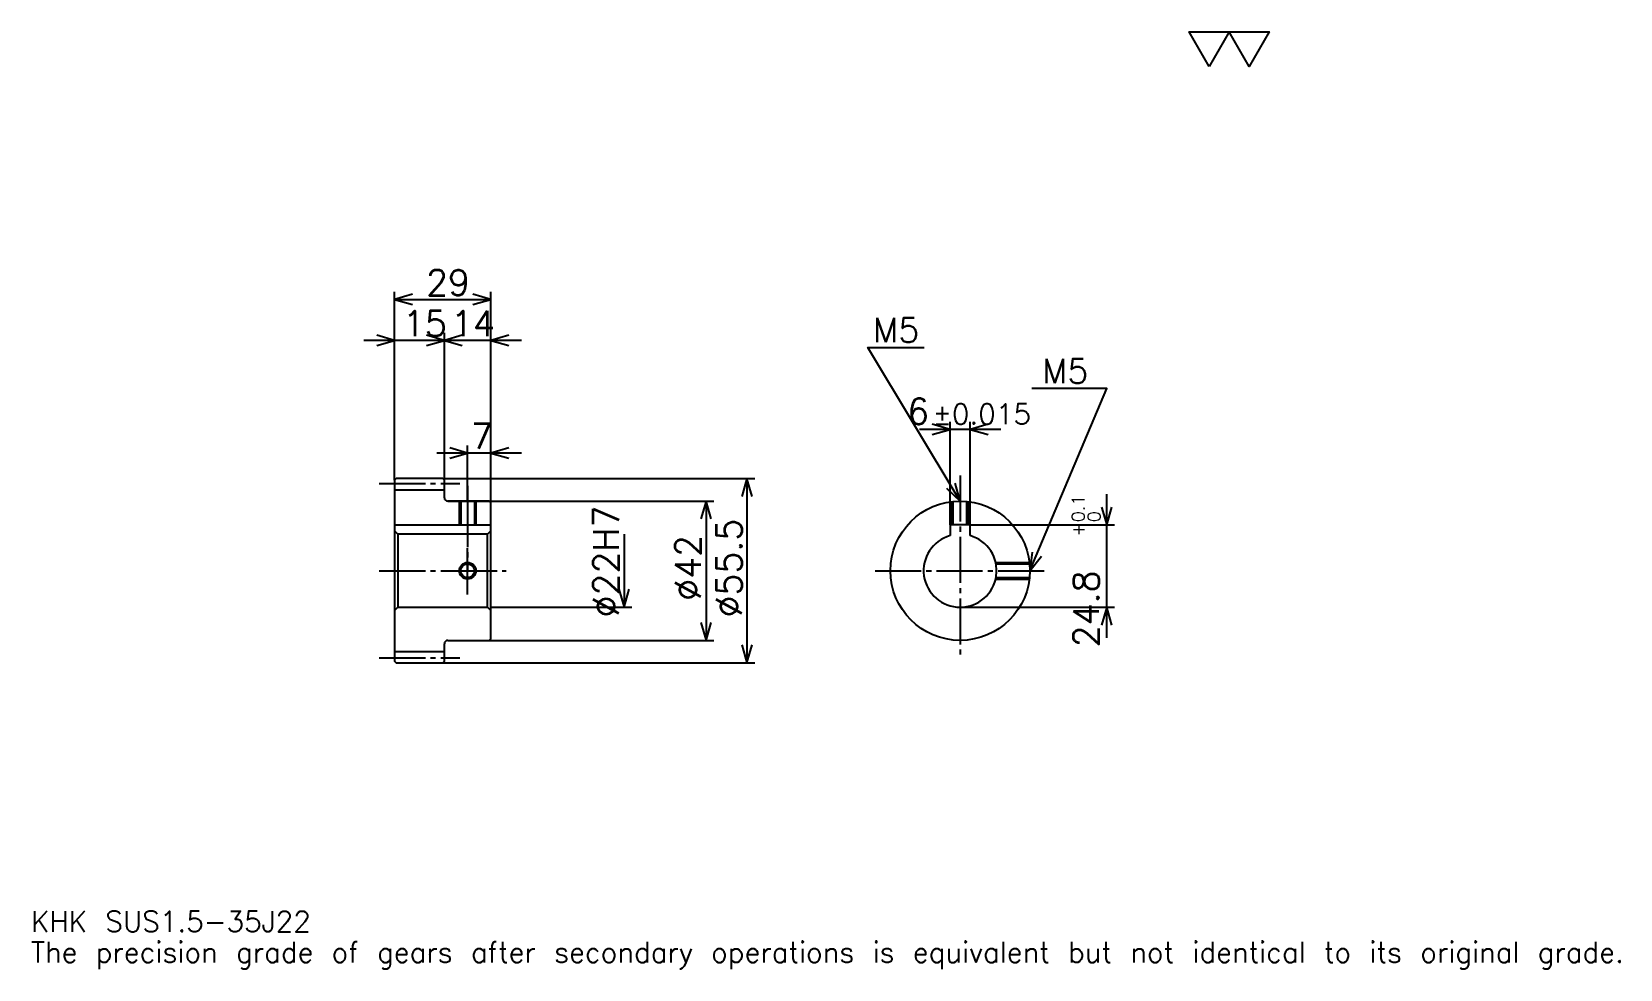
# Model space of a CAD drawing. Extents: x 16 to 494, y 6 to 288.
import ezdxf

# ---------------------------------------------------------------- set-up
doc = ezdxf.new("R2010")
doc.units = 0
doc.linetypes.add('DASHDOT', pattern=[18.521738, 13.891304, -1.543478, 1.543478, -1.543478])
doc.layers.get('0').update_dxf_attribs({"linetype": 'CONTINUOUS'})
doc.layers.add('DASHDOT', color=6, linetype='DASHDOT')
doc.styles.add('KANJI', font='TXT', dxfattribs={"bigfont": 'BIGFONT'})

msp = doc.modelspace()

# ---------------------------------------------------------------- linework, layer by layer
at = {"color": 5}
for p, q in [((125.021736, 153.543488), (125.021736, 209.880432)), ((125.021736, 207.565216), (154.021729, 207.565216)), ((154.021729, 153.543488), (154.021729, 209.880432)), ((140.021729, 153.543488), (140.021729, 197.532608)), ((149.282608, 195.217392), (115.760864, 195.217392)), ((163.282608, 195.217392), (130.760864, 195.217392)), ((307.67392, 168.402176), (283.152191, 168.402176)), ((292.413055, 139.593475), (292.413055, 170.717392)), ((298.413055, 139.593475), (298.413055, 170.717392)), ((147.021729, 153.543488), (147.021729, 163.57608)), ((163.282608, 161.260864), (137.760864, 161.260864)), ((125.021736, 153.043488), (125.021736, 153.543488)), ((139.521729, 153.543488), (154.021729, 153.543488)), ((140.021729, 153.043488), (140.021729, 153.543488)), ((147.021729, 146.793488), (147.021729, 153.543488)), ((147.021729, 146.793488), (147.021729, 153.543488)), ((154.021729, 153.543488), (233.510864, 153.543488)), ((154.021729, 146.293488), (154.021729, 153.543488)), ((231.195648, 153.543488), (231.195648, 98.04348)), ((339.565216, 105.532608), (339.565216, 148.854355)), ((141.021729, 146.793488), (154.021729, 146.793488)), ((154.021729, 146.793488), (221.16304, 146.793488)), ((218.847824, 146.793488), (218.847824, 104.79348)), ((298.413055, 139.593475), (341.880432, 139.593475)), ((194.152161, 136.793488), (194.152161, 114.79348)), ((154.021729, 114.79348), (196.467377, 114.79348)), ((295.413055, 114.79348), (341.880432, 114.79348)), ((141.021729, 104.79348), (154.021729, 104.79348)), ((154.021729, 104.79348), (221.16304, 104.79348)), ((139.521729, 98.04348), (154.021729, 98.04348)), ((154.021729, 98.04348), (233.510864, 98.04348))]:
    msp.add_line(p, q, dxfattribs=at)
at = {"color": 4}
for p, q in [((125.021736, 150.168488), (140.021729, 150.168488)), ((125.021736, 139.593475), (154.021729, 139.593475)), ((126.021736, 136.793488), (126.021736, 114.79348)), ((153.021729, 136.793488), (154.021729, 137.793488)), ((153.021729, 114.79348), (154.021729, 113.79348)), ((125.021736, 101.41848), (140.021729, 101.41848))]:
    msp.add_line(p, q, dxfattribs=at)
at = {"color": 7}
msp.add_lwpolyline([(370.434784, 277.82608), (364.415222, 288.259979), (388.493469, 288.259979), (382.473907, 277.82608), (376.454346, 288.259979), (370.434784, 277.82608)], dxfattribs=at)
at = {"color": 5}
for points in [[(130.423904, 209.108704), (125.021736, 207.565216), (130.423904, 206.021744)], [(148.619568, 206.021744), (154.021729, 207.565216), (148.619568, 209.108704)], [(119.61956, 193.67392), (125.021736, 195.217392), (119.61956, 196.760864)], [(134.619568, 193.67392), (140.021729, 195.217392), (134.619568, 196.760864)], [(145.423904, 196.760864), (140.021729, 195.217392), (145.423904, 193.67392)], [(159.42392, 196.760864), (154.021729, 195.217392), (159.42392, 193.67392)], [(295.413055, 146.793488), (267.630432, 193.097824), (284.608704, 193.097824)], [(316.413055, 125.79348), (339.565216, 180.75), (317.030426, 180.75)], [(287.010864, 166.858704), (292.413055, 168.402176), (287.010864, 169.945648)], [(303.815216, 169.945648), (298.413055, 168.402176), (303.815216, 166.858704)], [(141.619568, 159.717392), (147.021729, 161.260864), (141.619568, 162.804352)], [(159.42392, 162.804352), (154.021729, 161.260864), (159.42392, 159.717392)], [(232.739136, 148.141312), (231.195648, 153.543488), (229.652161, 148.141312)], [(291.31012, 150.631683), (295.413055, 146.793488), (293.957184, 152.21991)], [(220.391296, 141.391312), (218.847824, 146.793488), (217.304352, 141.391312)], [(338.021759, 144.995651), (339.565216, 139.593475), (341.108704, 144.995651)], [(317.087952, 131.37114), (316.413055, 125.79348), (319.93277, 130.172668)], [(192.608688, 120.195656), (194.152161, 114.79348), (195.695648, 120.195656)], [(217.304352, 110.195656), (218.847824, 104.79348), (220.391296, 110.195656)], [(341.108704, 109.391312), (339.565216, 114.79348), (338.021759, 109.391312)], [(229.652161, 103.445656), (231.195648, 98.04348), (232.739136, 103.445656)]]:
    msp.add_lwpolyline(points, dxfattribs=at)
at = {"color": 4}
for points in [[(140.021729, 147.793488), (140.021729, 153.043488), (139.521729, 153.543488), (125.521736, 153.543488), (125.021736, 153.043488), (125.021736, 113.79348)], [(141.021729, 104.79348), (153.521729, 104.79348), (154.021729, 105.29348), (154.021729, 146.293488), (153.521729, 146.793488), (141.021729, 146.793488)], [(144.521729, 146.793488), (144.521729, 139.593475)], [(144.956741, 146.793488), (144.956741, 139.593475)], [(149.086731, 146.793488), (149.086731, 139.593475)], [(149.521729, 146.793488), (149.521729, 139.593475)], [(292.913055, 139.593475), (292.913055, 146.644135)], [(293.348053, 139.593475), (293.348053, 146.691711)], [(297.478058, 139.593475), (297.478058, 146.691711)], [(297.913055, 139.593475), (297.913055, 146.644135)], [(298.413055, 136.37648), (298.413055, 139.593475), (292.413055, 139.593475), (292.413055, 136.37648)], [(125.021736, 113.79348), (126.021736, 114.79348), (153.021729, 114.79348), (153.021729, 136.793488), (126.021736, 136.793488), (125.021736, 137.793488)], [(306.125183, 128.293488), (316.263702, 128.293488)], [(306.217468, 127.858482), (316.311279, 127.858482)], [(306.125183, 123.29348), (316.263702, 123.29348)], [(306.217468, 123.728477), (316.311279, 123.728477)], [(125.021736, 113.79348), (125.021736, 98.54348), (125.521736, 98.04348), (139.521729, 98.04348), (140.021729, 98.54348), (140.021729, 103.79348)]]:
    msp.add_lwpolyline(points, dxfattribs=at)
for centre, radius in [((295.413055, 125.79348), 21), ((147.021729, 125.79348), 2.065)]:
    msp.add_circle(centre, radius, dxfattribs=at)
at = {"color": 7}
msp.add_circle((147.021729, 125.79348), 2.5, dxfattribs=at)
at = {"color": 4}
for centre, radius, start, end in [((141.021729, 147.793488), 1, 180, 270), ((295.413055, 125.79348), 11, 105.82662089, 74.17337911), ((141.021729, 103.79348), 1, 90, 180)]:
    msp.add_arc(centre, radius, start, end, dxfattribs=at)
at = {"layer": 'DASHDOT', "color": 7}
for p, q in [((295.413055, 154.510864), (295.413055, 100.163048)), ((120.391304, 152.043488), (144.652176, 152.043488)), ((147.021729, 146.793488), (147.021729, 125.79348)), ((120.391304, 125.79348), (158.652176, 125.79348)), ((269.782593, 125.79348), (321.043488, 125.79348)), ((120.391304, 99.54348), (144.652176, 99.54348))]:
    msp.add_line(p, q, dxfattribs=at)
for points in [[(147.021729, 151.42392), (147.021729, 134.963043)], [(147.021729, 118.663048), (147.021729, 132.92392)], [(139.891296, 125.79348), (154.152176, 125.79348)]]:
    msp.add_lwpolyline(points, dxfattribs=at)

# ---------------------------------------------------------------- texts
at = {"color": 7, "style": 'KANJI'}
for s, height, p in [('29', 7.717391, (134.505432, 208.800003)), ('15', 7.717391, (127.505432, 196.452179)), ('14', 7.717391, (142.005432, 196.452179)), ('M5', 7.408696, (269.17392, 194.641296)), ('M5', 7.408696, (320.117371, 182.293488)), ('6', 7.717391, (279.482819, 169.945648)), ('%%p0.015', 6.173913, (287.122101, 169.945648)), ('7', 7.717391, (148.01358, 162.495651)), ('KHK SUS1.5-35J22', 6.173913, (15.434783, 16.97826)), ('The precision grade of gears after secondary operations is equivalent but not identical to its original grade.', 6.173913, (15.434783, 7.717391))]:
    msp.add_text(s, height=height, dxfattribs=at).set_placement(p)
for s, height, p in [('%%c22H7', 7.717391, (192.608688, 111.709244)), ('0.1', 3.858696, (332.928253, 140.434097)), ('%%c55.5', 7.717391, (229.652161, 111.709244)), ('+', 3.858696, (332.928253, 136.11235)), ('0', 3.858696, (337.713043, 140.434097)), ('%%c42', 7.717391, (217.304352, 116.725548)), ('24.8', 7.717391, (337.25, 102.708435))]:
    msp.add_text(s, height=height, rotation=90, dxfattribs=at).set_placement(p)

doc.saveas('drawing.dxf')
